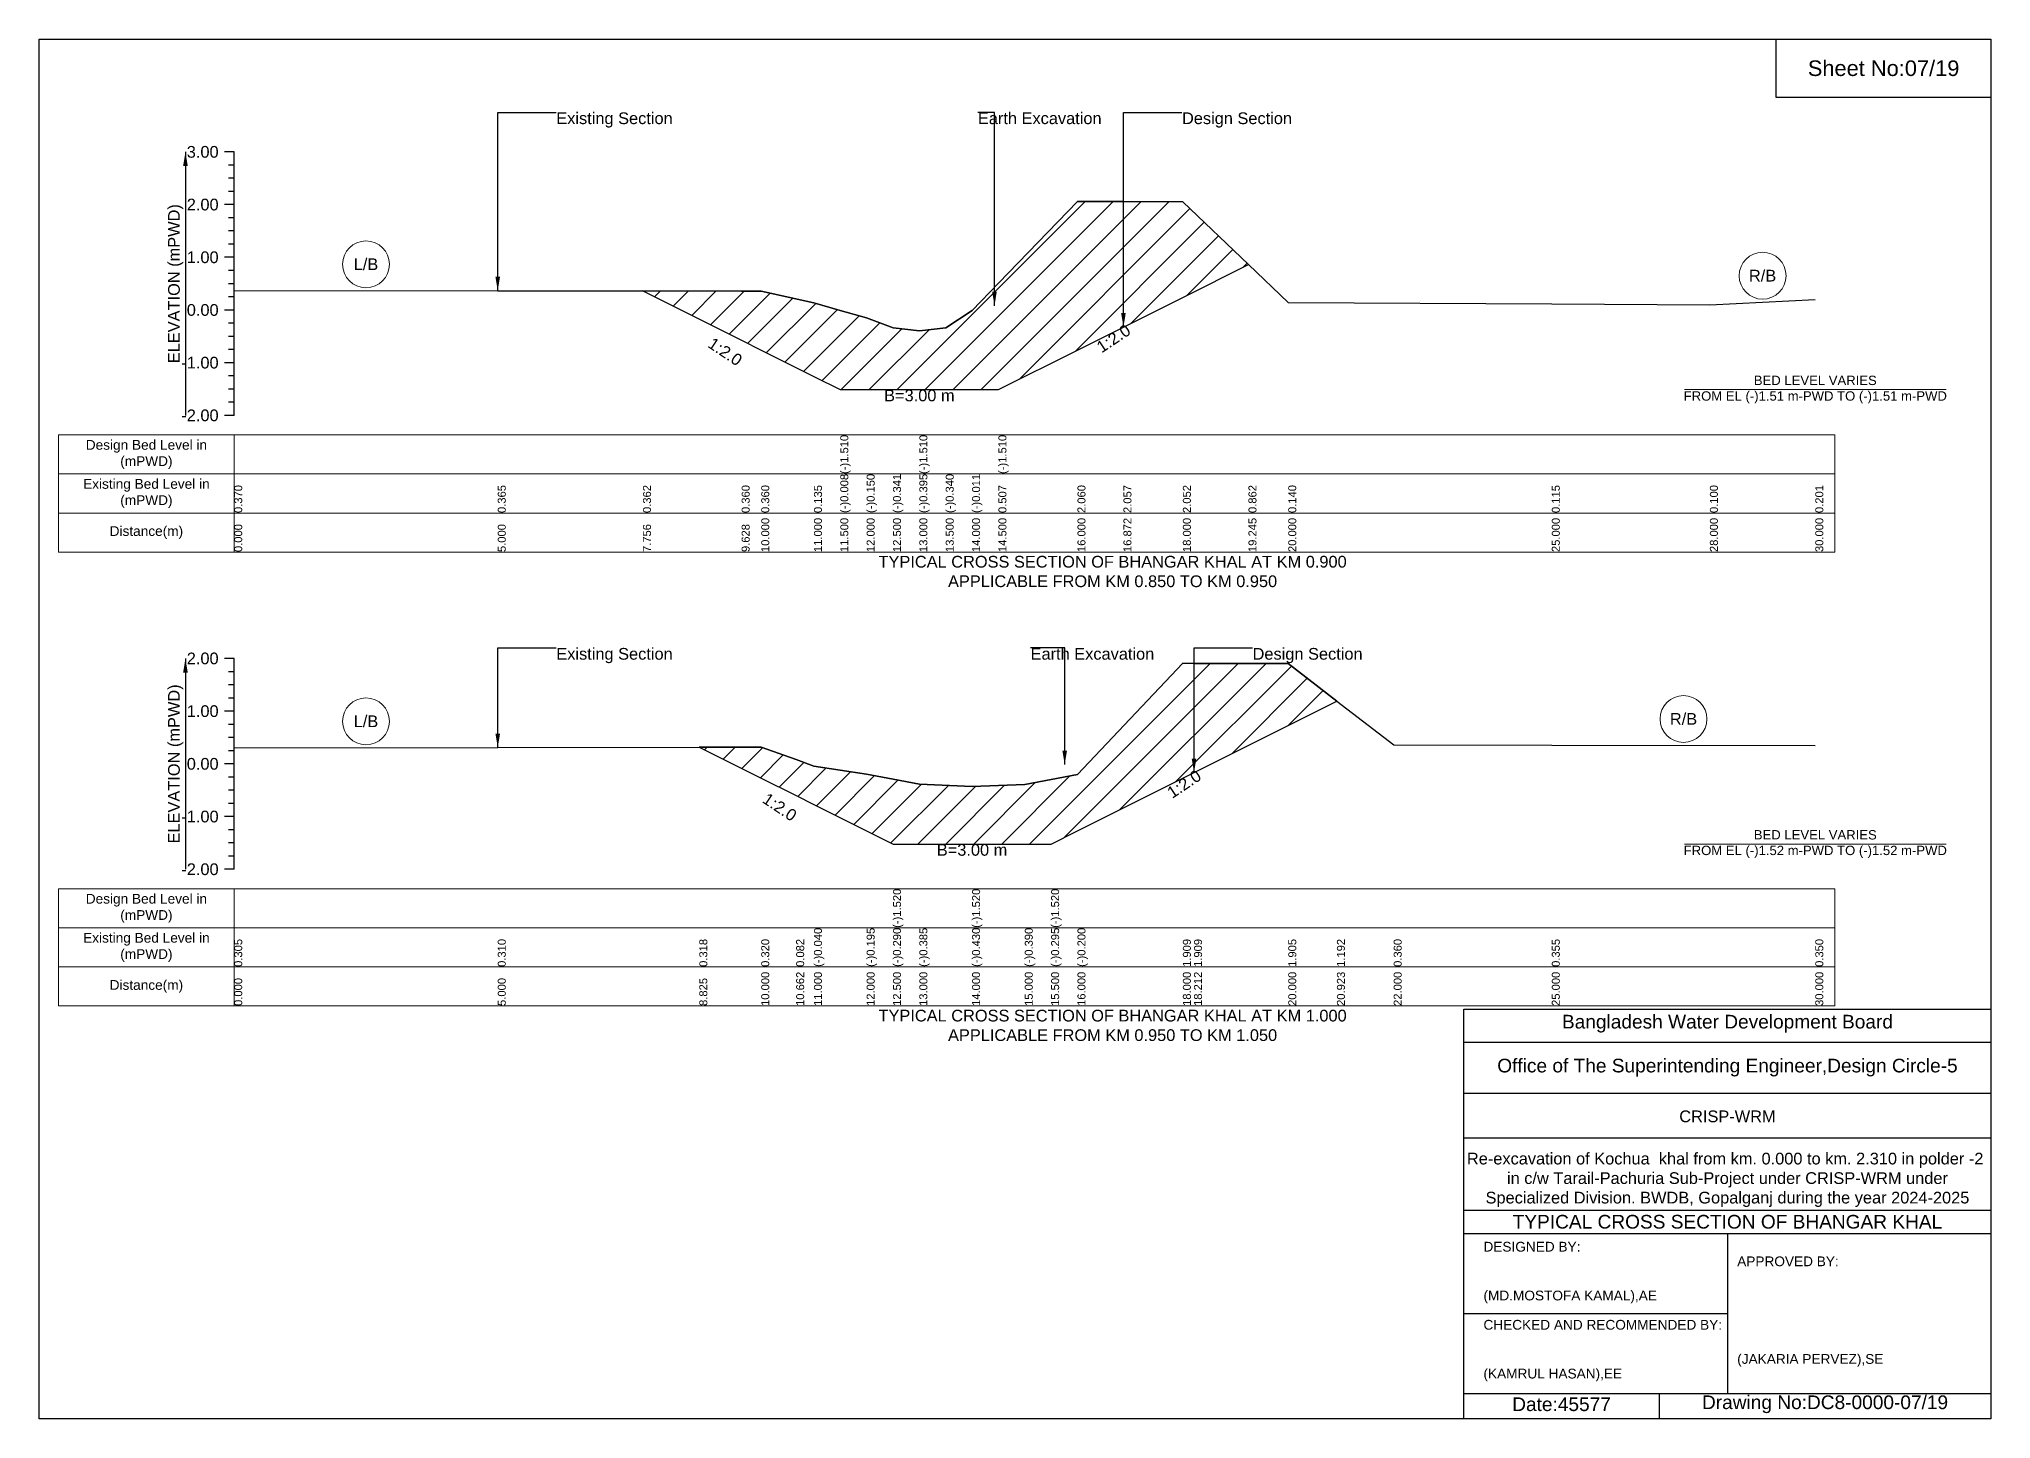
# Model space of a CAD drawing. Header units: inches. Extents: x 91000 to 288000, y -5656 to 0.
# Drawn here: x 160000 to 168000, y -5656 to 0 of the extents above; entities that cross this region are included whole.
import ezdxf

# ---------------------------------------------------------------- set-up
doc = ezdxf.new("R2010")
doc.units = ezdxf.units.IN
doc.header["$LTSCALE"] = 7
doc.header["$MEASUREMENT"] = 0
for name, color, linetype, lineweight in [('Cross section Data Border', 7, 'Continuous', 9), ('Cross Section Labels', 7, 'Continuous', 9), ('Existing_Bed_Level for Xsection', 7, 'Continuous', 25)]:
    doc.layers.add(name, color=color, linetype=linetype, lineweight=lineweight)
doc.styles.get("Standard").update_dxf_attribs({"font": 'arial.ttf'})
doc.dimstyles.get("Standard").update_dxf_attribs({"dimtxt": 0.18, "dimasz": 0.18, "dimexe": 0.18, "dimexo": 0.0625, "dimgap": 0.09, "dimtad": 0, "dimtih": 1, "dimtoh": 1, "dimdec": 4, "dimzin": 0, "dimdsep": 46, "dimtxsty": 'Standard', "dimcen": 0.09, "dimadec": 0, "dimazin": 0, "dimtfac": 1, "dimtdec": 4, "dimtofl": 0, "dimtmove": 0, "dimatfit": 3, "dimfxl": 1, "dimtolj": 1, "dimtzin": 0, "dimarcsym": 0})

msp = doc.modelspace()

# ---------------------------------------------------------------- hatches: boundary and pattern name
at = {"layer": 'Existing_Bed_Level for Xsection'}
h = msp.add_hatch(dxfattribs=at)
h.set_pattern_fill('ANSI31', color=256, scale=648, style=0)
h.paths.add_polyline_path([(162475.2, -1032.4), (162879.6, -1234.6), (162960, -1274.8), (163176, -1382.8), (163284, -1436.8), (163392, -1436.8), (163500, -1436.8), (163608, -1436.8), (163716, -1436.8), (163824, -1436.8), (163932, -1436.8), (164256, -1274.8), (164444.4, -1180.6), (164688, -1058.8), (164956.8, -924.4), (164688, -667.4), (164444.4, -666.5), (164256, -665.7), (163932, -1001.2), (163824, -1113.1), (163716, -1184.1), (163608, -1196), (163500, -1184.3), (163392, -1143.1), (163284, -1112.3), (163176, -1081.5), (162960, -1032.9), (162879.6, -1032.8)])
h = msp.add_hatch(dxfattribs=at)
h.set_pattern_fill('ANSI31', color=256, scale=648, style=0)
h.paths.add_polyline_path([(162706.1, -2902.5), (162960, -3029.4), (163103.1, -3101), (163176, -3137.4), (163392, -3245.4), (163500, -3299.4), (163608, -3299.4), (163824, -3299.4), (164040, -3299.4), (164148, -3299.4), (164256, -3245.4), (164688, -3029.4), (164733.7, -3006.6), (165120, -2813.4), (165319.4, -2713.7), (165120, -2559.6), (164733.7, -2558.9), (164688, -2558.8), (164256, -3014.3), (164148, -3034.8), (164040, -3055.4), (163824, -3064), (163608, -3054.3), (163500, -3033.8), (163392, -3013.2), (163176, -2979.8), (163103.1, -2953.5), (162960, -2902)])

# ---------------------------------------------------------------- linework, layer by layer
for points in [[(160000, 0), (168000, 0), (168000, -5656), (160000, -5656)], [(167120, 0), (168000, 0), (168000, -240), (167120, -240)]]:
    msp.add_lwpolyline(points, close=True)
for points in [[(165840, -5656), (165840, -3976), (168000, -3976)], [(165840, -4112), (168000, -4112)], [(165840, -4320), (168000, -4320)], [(165840, -4504), (168000, -4504)], [(165840, -4800), (168000, -4800)], [(165840, -4896), (168000, -4896)], [(166920, -4896), (166920, -5552)], [(165840, -5224), (166920, -5224)], [(165840, -5552), (168000, -5552)], [(166640, -5552), (166640, -5656)]]:
    msp.add_lwpolyline(points)
at = {"layer": 'Cross section Data Border'}
for points in [[(160080, -1622.7), (167360, -1622.7), (167360, -2102.7), (160080, -2102.7)], [(160080, -3483.1), (167360, -3483.1), (167360, -3963.1), (160080, -3963.1)]]:
    msp.add_lwpolyline(points, close=True, dxfattribs=at)
for points in [[(160800, -1622.7), (160800, -2102.7)], [(160080, -1782.7), (167360, -1782.7)], [(160080, -1942.7), (167360, -1942.7)], [(160800, -3483.1), (160800, -3963.1)], [(160080, -3643.1), (167360, -3643.1)], [(160080, -3803.1), (167360, -3803.1)]]:
    msp.add_lwpolyline(points, dxfattribs=at)
at = {"layer": 'Cross Section Labels'}
for points in [[(166744.2, -1436.8), (167815.8, -1436.8)], [(166744.2, -3299.4), (167815.8, -3299.4)]]:
    msp.add_lwpolyline(points, dxfattribs=at)
for centre in [(161340, -923.3), (167064, -970.2), (161340, -2796.7), (166740, -2787)]:
    msp.add_circle(centre, 96, dxfattribs=at)
at = {"layer": 'Existing_Bed_Level for Xsection'}
for points in [[(160800, -462.7), (160760, -462.7)], [(160800, -1542.7), (160800, -1326.7), (160800, -1110.7), (160800, -894.7), (160800, -678.7), (160800, -462.7)], [(160800, -516.7), (160776, -516.7)], [(160800, -570.7), (160776, -570.7)], [(160800, -624.7), (160776, -624.7)], [(160800, -678.7), (160760, -678.7)], [(160800, -1030.8), (161880, -1031.8), (162475.2, -1032.4), (162879.6, -1032.8), (162960, -1032.9), (163176, -1081.5), (163284, -1112.3), (163284, -1112.3), (163392, -1143.1), (163500, -1184.3), (163608, -1196), (163608, -1196), (163716, -1184.1), (163824, -1113.1), (163932, -1001.2), (163932, -1001.2), (164256, -665.7), (164444.4, -666.5), (164688, -667.4), (164956.8, -924.4), (165120, -1080.4), (166200, -1085.8), (166848, -1089.1), (167280, -1067.3)], [(160800, -732.7), (160776, -732.7)], [(160800, -786.7), (160776, -786.7)], [(160800, -840.7), (160776, -840.7)], [(160800, -894.7), (160760, -894.7)], [(160800, -948.7), (160776, -948.7)], [(160800, -1002.7), (160776, -1002.7)], [(160800, -1110.7), (160760, -1110.7)], [(160800, -1056.7), (160776, -1056.7)], [(160800, -1164.7), (160776, -1164.7)], [(160800, -1218.7), (160776, -1218.7)], [(160800, -1272.7), (160776, -1272.7)], [(160800, -1326.7), (160760, -1326.7)], [(160800, -1380.7), (160776, -1380.7)], [(160800, -1434.7), (160776, -1434.7)], [(160800, -1488.7), (160776, -1488.7)], [(160800, -1542.7), (160760, -1542.7)], [(160800, -2539.1), (160760, -2539.1)], [(160800, -3403.1), (160800, -3187.1), (160800, -2971.1), (160800, -2755.1), (160800, -2539.1)], [(160800, -2905.2), (161880, -2904.2), (162706.1, -2902.5), (162960, -2902), (163103.1, -2953.5), (163176, -2979.8), (163392, -3013.2), (163500, -3033.8), (163500, -3033.8), (163608, -3054.3), (163824, -3064), (163824, -3064), (164040, -3055.4), (164148, -3034.8), (164148, -3034.8), (164256, -3014.3), (164688, -2558.8), (164733.7, -2558.9), (165120, -2559.6), (165319.4, -2713.7), (165552, -2893.4), (166200, -2894.4), (167280, -2895.5)], [(160800, -2593.1), (160776, -2593.1)], [(160800, -2647.1), (160776, -2647.1)], [(160800, -2701.1), (160776, -2701.1)], [(160800, -2755.1), (160760, -2755.1)], [(160800, -2809.1), (160776, -2809.1)], [(160800, -2863.1), (160776, -2863.1)], [(160800, -2917.1), (160776, -2917.1)], [(160800, -2971.1), (160760, -2971.1)], [(160800, -3025.1), (160776, -3025.1)], [(160800, -3079.1), (160776, -3079.1)], [(160800, -3187.1), (160760, -3187.1)], [(160800, -3133.1), (160776, -3133.1)], [(160800, -3241.1), (160776, -3241.1)], [(160800, -3295.1), (160776, -3295.1)], [(160800, -3349.1), (160776, -3349.1)], [(160800, -3403.1), (160760, -3403.1)]]:
    msp.add_lwpolyline(points, dxfattribs=at)
for points in [[(162475.2, -1032.4), (162879.6, -1234.6), (162960, -1274.8), (163176, -1382.8), (163284, -1436.8), (163284, -1436.8), (163392, -1436.8), (163500, -1436.8), (163608, -1436.8), (163608, -1436.8), (163716, -1436.8), (163824, -1436.8), (163932, -1436.8), (163932, -1436.8), (164256, -1274.8), (164444.4, -1180.6), (164688, -1058.8), (164956.8, -924.4), (164688, -667.4), (164444.4, -666.5), (164256, -665.7), (163932, -1001.2), (163932, -1001.2), (163824, -1113.1), (163716, -1184.1), (163608, -1196), (163608, -1196), (163500, -1184.3), (163392, -1143.1), (163284, -1112.3), (163284, -1112.3), (163176, -1081.5), (162960, -1032.9), (162879.6, -1032.8)], [(162706.1, -2902.5), (162706.1, -2902.5), (162960, -3029.4), (163103.1, -3101), (163176, -3137.4), (163392, -3245.4), (163500, -3299.4), (163500, -3299.4), (163608, -3299.4), (163824, -3299.4), (163824, -3299.4), (164040, -3299.4), (164148, -3299.4), (164148, -3299.4), (164256, -3245.4), (164688, -3029.4), (164733.7, -3006.6), (165120, -2813.4), (165319.4, -2713.7), (165120, -2559.6), (164733.7, -2558.9), (164688, -2558.8), (164256, -3014.3), (164148, -3034.8), (164148, -3034.8), (164040, -3055.4), (163824, -3064), (163824, -3064), (163608, -3054.3), (163500, -3033.8), (163500, -3033.8), (163392, -3013.2), (163176, -2979.8), (163103.1, -2953.5), (162960, -2902), (162706.1, -2902.5)]]:
    msp.add_lwpolyline(points, close=True, dxfattribs=at)

# ---------------------------------------------------------------- texts
at = {"attachment_point": 5}
for s, insert, char_height in [('Sheet No:07/19', (167560, -120), 64), ('Bangladesh Water Development Board', (166920, -4036), 56), ('Office of The Superintending Engineer,Design Circle-5', (166920, -4216), 56)]:
    msp.add_mtext(s, dxfattribs=dict(at, insert=insert, char_height=char_height))
for s, insert, char_height, width, attachment_point in [('CRISP-WRM', (166920, -4416), 48, 2240, 5), ('Re-excavation of Kochua  khal from km. 0.000 to km. 2.310 in polder -2  in c/w Tarail-Pachuria Sub-Project under CRISP-WRM under Specialized Division. BWDB, Gopalganj during the year 2024-2025', (166920, -4676), 48, 2160, 5), ('TYPICAL CROSS SECTION OF BHANGAR KHAL', (166920, -4848), 56, 2240, 5), ('DESIGNED BY:^J^J^J(MD.MOSTOFA KAMAL),AE', (165920, -5056), 40, 1120, 4), ('APPROVED BY:^J^J^J^J^J^J(JAKARIA PERVEZ),SE', (166960, -5216), 40, 1120, 4), ('CHECKED AND RECOMMENDED BY:^J^J^J(KAMRUL HASAN),EE', (165920, -5376), 40, 1120, 4), ('Date:45577', (166240, -5596), 56, 1120, 5), ('Drawing No:DC8-0000-07/19', (167320, -5596), 56, 1760, 5)]:
    msp.add_mtext(s, dxfattribs=dict(insert=insert, char_height=char_height, width=width, attachment_point=attachment_point))
at = {"layer": 'Cross section Data Border', "char_height": 40, "width": 640, "attachment_point": 5}
for s, insert in [('Design Bed Level in (mPWD)', (160440, -1702.7)), ('Existing Bed Level in (mPWD)', (160440, -1862.7)), ('Distance(m)', (160440, -2022.7)), ('Design Bed Level in (mPWD)', (160440, -3563.1)), ('Existing Bed Level in (mPWD)', (160440, -3723.1)), ('Distance(m)', (160440, -3883.1))]:
    msp.add_mtext(s, dxfattribs=dict(at, insert=insert))
at = {"layer": 'Cross Section Labels'}
for s, insert, char_height, attachment_point in [('Existing Section', (162120, -300.7), 48, 1), ('Earth Excavation', (163848, -300.7), 48, 1), ('Design Section', (164684.4, -300.7), 48, 1), ('L/B', (161340, -923.3), 48, 5), ('R/B', (167064, -970.2), 48, 5), ('B=3.00 m', (163608, -1436.8), 48, 2), ('BED LEVEL VARIES ^JFROM EL (-)1.51 m-PWD TO (-)1.51 m-PWD', (167280, -1436.8), 38.4, 5), ('TYPICAL CROSS SECTION OF BHANGAR KHAL AT KM 0.900^JAPPLICABLE FROM KM 0.850 TO KM 0.950', (164400, -2182.7), 48, 5), ('Existing Section', (162120, -2495.9), 48, 1), ('Earth Excavation', (164064, -2495.9), 48, 1), ('Design Section', (164973.7, -2495.9), 48, 1), ('L/B', (161340, -2796.7), 48, 5), ('R/B', (166740, -2787), 48, 5), ('BED LEVEL VARIES ^JFROM EL (-)1.52 m-PWD TO (-)1.52 m-PWD', (167280, -3299.4), 38.4, 5), ('B=3.00 m', (163824, -3299.4), 48, 2), ('TYPICAL CROSS SECTION OF BHANGAR KHAL AT KM 1.000^JAPPLICABLE FROM KM 0.950 TO KM 1.050', (164400, -4043.1), 48, 5)]:
    msp.add_mtext(s, dxfattribs=dict(at, insert=insert, char_height=char_height, attachment_point=attachment_point))
at = {"layer": 'Cross Section Labels', "char_height": 48, "attachment_point": 2}
for insert, rotation in [((164390.4, -1207.6), 33.69007), ((162825.6, -1261.6), 326.30993), ((164679.7, -3033.6), 33.69007), ((163049.1, -3128), 326.30993)]:
    msp.add_mtext('1:2.0', dxfattribs=dict(at, insert=insert, rotation=rotation))
at = {"layer": 'Existing_Bed_Level for Xsection', "char_height": 48, "attachment_point": 6}
for s, insert in [('3.00', (160736, -462.7)), ('2.00', (160736, -678.7)), ('1.00', (160736, -894.7)), ('0.00', (160736, -1110.7)), ('-1.00', (160736, -1326.7)), ('-2.00', (160736, -1542.7)), ('2.00', (160736, -2539.1)), ('1.00', (160736, -2755.1)), ('0.00', (160736, -2971.1)), ('-1.00', (160736, -3187.1)), ('-2.00', (160736, -3403.1))]:
    msp.add_mtext(s, dxfattribs=dict(at, insert=insert))
at = {"layer": 'Existing_Bed_Level for Xsection', "rotation": 90}
for s, insert, char_height, attachment_point in [('ELEVATION (mPWD)', (160560, -1002.7), 48, 5), ('(-)1.510', (163284, -1782.7), 32.8, 1), ('(-)1.510', (163608, -1782.7), 32.8, 1), ('(-)1.510', (163932, -1782.7), 32.8, 1), ('0.370', (160800, -1942.7), 32.8, 1), ('0.365', (161880, -1942.7), 32.8, 1), ('0.362', (162475.2, -1942.7), 32.8, 1), ('0.360', (162879.6, -1942.7), 32.8, 1), ('0.360', (162960, -1942.7), 32.8, 1), ('0.135', (163176, -1942.7), 32.8, 1), ('(-)0.008', (163284, -1942.7), 32.8, 1), ('(-)0.150', (163392, -1942.7), 32.8, 1), ('(-)0.341', (163500, -1942.7), 32.8, 1), ('(-)0.395', (163608, -1942.7), 32.8, 1), ('(-)0.340', (163716, -1942.7), 32.8, 1), ('(-)0.011', (163824, -1942.7), 32.8, 1), ('0.507', (163932, -1942.7), 32.8, 1), ('2.060', (164256, -1942.7), 32.8, 1), ('2.057', (164444.4, -1942.7), 32.8, 1), ('2.052', (164688, -1942.7), 32.8, 1), ('0.862', (164956.8, -1942.7), 32.8, 1), ('0.140', (165120, -1942.7), 32.8, 1), ('0.115', (166200, -1942.7), 32.8, 1), ('0.100', (166848, -1942.7), 32.8, 1), ('0.201', (167280, -1942.7), 32.8, 1), ('0.000', (160800, -2102.7), 32.8, 1), ('5.000', (161880, -2102.7), 32.8, 1), ('7.756', (162475.2, -2102.7), 32.8, 1), ('9.628', (162879.6, -2102.7), 32.8, 1), ('10.000', (162960, -2102.7), 32.8, 1), ('11.000', (163176, -2102.7), 32.8, 1), ('11.500', (163284, -2102.7), 32.8, 1), ('12.000', (163392, -2102.7), 32.8, 1), ('12.500', (163500, -2102.7), 32.8, 1), ('13.000', (163608, -2102.7), 32.8, 1), ('13.500', (163716, -2102.7), 32.8, 1), ('14.000', (163824, -2102.7), 32.8, 1), ('14.500', (163932, -2102.7), 32.8, 1), ('16.000', (164256, -2102.7), 32.8, 1), ('16.872', (164444.4, -2102.7), 32.8, 1), ('18.000', (164688, -2102.7), 32.8, 1), ('19.245', (164956.8, -2102.7), 32.8, 1), ('20.000', (165120, -2102.7), 32.8, 1), ('25.000', (166200, -2102.7), 32.8, 1), ('28.000', (166848, -2102.7), 32.8, 1), ('30.000', (167280, -2102.7), 32.8, 1), ('ELEVATION (mPWD)', (160560, -2971.1), 48, 5), ('(-)1.520', (163500, -3643.1), 32.8, 1), ('(-)1.520', (163824, -3643.1), 32.8, 1), ('(-)1.520', (164148, -3643.1), 32.8, 1), ('(-)0.040', (163176, -3803.1), 32.8, 1), ('(-)0.195', (163392, -3803.1), 32.8, 1), ('(-)0.290', (163500, -3803.1), 32.8, 1), ('(-)0.385', (163608, -3803.1), 32.8, 1), ('(-)0.430', (163824, -3803.1), 32.8, 1), ('(-)0.390', (164040, -3803.1), 32.8, 1), ('(-)0.295', (164148, -3803.1), 32.8, 1), ('(-)0.200', (164256, -3803.1), 32.8, 1), ('0.305', (160800, -3803.1), 32.8, 1), ('0.310', (161880, -3803.1), 32.8, 1), ('0.318', (162706.1, -3803.1), 32.8, 1), ('0.320', (162960, -3803.1), 32.8, 1), ('0.082', (163103.1, -3803.1), 32.8, 1), ('1.909', (164688, -3803.1), 32.8, 1), ('1.909', (164733.7, -3803.1), 32.8, 1), ('1.905', (165120, -3803.1), 32.8, 1), ('1.192', (165319.4, -3803.1), 32.8, 1), ('0.360', (165552, -3803.1), 32.8, 1), ('0.355', (166200, -3803.1), 32.8, 1), ('0.350', (167280, -3803.1), 32.8, 1), ('10.000', (162960, -3963.1), 32.8, 1), ('10.662', (163103.1, -3963.1), 32.8, 1), ('11.000', (163176, -3963.1), 32.8, 1), ('12.000', (163392, -3963.1), 32.8, 1), ('12.500', (163500, -3963.1), 32.8, 1), ('13.000', (163608, -3963.1), 32.8, 1), ('14.000', (163824, -3963.1), 32.8, 1), ('15.000', (164040, -3963.1), 32.8, 1), ('15.500', (164148, -3963.1), 32.8, 1), ('16.000', (164256, -3963.1), 32.8, 1), ('18.000', (164688, -3963.1), 32.8, 1), ('18.212', (164733.7, -3963.1), 32.8, 1), ('20.000', (165120, -3963.1), 32.8, 1), ('20.923', (165319.4, -3963.1), 32.8, 1), ('22.000', (165552, -3963.1), 32.8, 1), ('25.000', (166200, -3963.1), 32.8, 1), ('30.000', (167280, -3963.1), 32.8, 1), ('0.000', (160800, -3963.1), 32.8, 1), ('5.000', (161880, -3963.1), 32.8, 1), ('8.825', (162706.1, -3963.1), 32.8, 1)]:
    msp.add_mtext(s, dxfattribs=dict(at, insert=insert, char_height=char_height, attachment_point=attachment_point))

# ---------------------------------------------------------------- leaders
at = {"layer": 'Cross Section Labels', "annotation_type": 0, "has_hookline": 1, "hookline_direction": 0}
for points, text_width in [([(161880, -1031.8), (161880, -300.7), (162119.9, -300.7)], 467.2), ([(163915.9, -1093.1), (163915.9, -300.7), (163847.9, -300.7)], 497), ([(164444.4, -1180.6), (164444.4, -300.7), (164684.3, -300.7)], 441.2), ([(161880, -2904.2), (161880, -2495.9), (162119.9, -2495.9)], 467.2), ([(164203.6, -2974), (164203.6, -2495.9), (164063.9, -2495.9)], 497), ([(164733.7, -3006.6), (164733.7, -2495.9), (164973.6, -2495.9)], 441.2)]:
    msp.add_leader(points, dimstyle='Standard', override={"dimasz": 57.6}, dxfattribs=dict(at, text_width=text_width))
at = {"layer": 'Existing_Bed_Level for Xsection'}
for points in [[(160600, -462.7), (160600, -1542.7)], [(160600, -2539.1), (160600, -3403.1)]]:
    msp.add_leader(points, dimstyle='Standard', override={"dimasz": 57.6}, dxfattribs=at)

doc.saveas('drawing.dxf')
